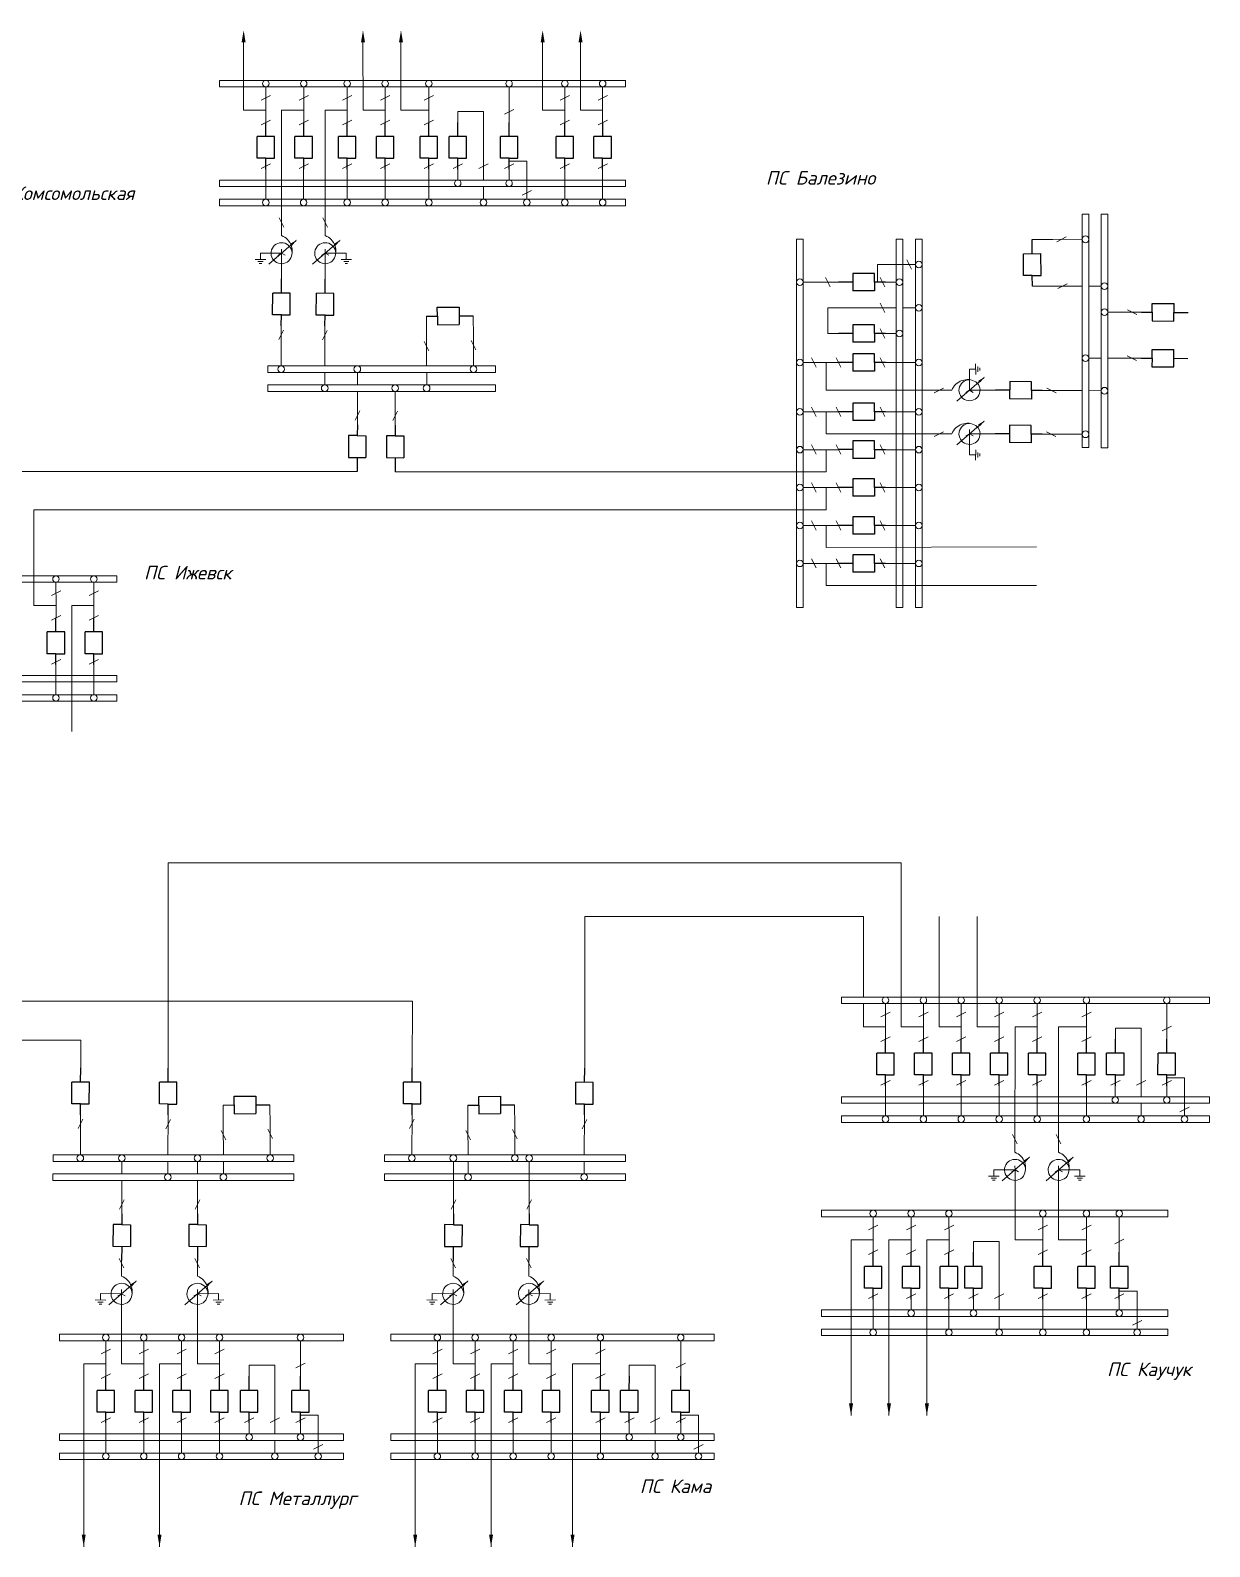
# Model space of a CAD drawing. Header units: millimetres. Extents: x 50 to 7736, y -4274 to -131.
# Drawn here: x 1473 to 1906, y -2251 to -1694 of the extents above; entities that cross this region are included whole.
import ezdxf

# ---------------------------------------------------------------- set-up
doc = ezdxf.new("R2010")
doc.units = ezdxf.units.MM
doc.layers.add('СХЕМА1', color=7, linetype='Continuous')
for name, color, linetype, lineweight in [('текст', 6, 'Continuous', 30), ('тонкая', 7, 'Continuous', 20), ('штриховка', 2, 'Continuous', 20)]:
    doc.layers.add(name, color=color, linetype=linetype, lineweight=lineweight)
doc.styles.add('ГОСТ', font='isocpeui.ttf')

# ---------------------------------------------------------------- blocks, each defined once
blk = doc.blocks.new('Выключатель')
for p, q in [((0, 10), (0, 16.5)), ((-4, 0), (-4, 10)), ((-4, 10), (4, 10)), ((4, 0), (4, 10)), ((0, 0), (-4, 0)), ((0, 0), (4, 0)), ((0, -5), (0, 0))]:
    blk.add_line(p, q)

msp = doc.modelspace()

# ---------------------------------------------------------------- linework, layer by layer
at = {"lineweight": 15}
for p, q in [((1551.34, -1698.05), (1551.34, -1722.92)), ((1595.24, -1722.92), (1595.21, -1698.05)), ((1609.18, -1722.92), (1609.18, -1698.05)), ((1661.26, -1698.05), (1661.26, -1722.92)), ((1675.2, -1722.92), (1675.2, -1698.05)), ((1691.72, -1714.39), (1691.72, -1711.99)), ((1565.28, -1722.92), (1565.25, -1769.08)), ((1581.3, -1722.92), (1581.3, -1769.08)), ((1691.72, -1751.05), (1691.72, -1748.65)), ((1691.72, -1758.12), (1691.72, -1755.72)), ((1859.63, -1847.06), (1859.63, -1761.17)), ((1862.08, -1761.17), (1859.63, -1761.17)), ((1862.08, -1847.06), (1862.08, -1761.17)), ((1866.62, -1847.1), (1866.62, -1761.17)), ((1869.07, -1761.17), (1866.62, -1761.17)), ((1869.07, -1847.1), (1869.07, -1761.17)), ((1754.62, -1770.45), (1757.02, -1770.45)), ((1791.28, -1770.45), (1793.68, -1770.45)), ((1798.35, -1770.45), (1800.75, -1770.45)), ((1559.46, -1777.84), (1555.59, -1777.82)), ((1558.49, -1778.61), (1556.55, -1778.6)), ((1557.53, -1775.5), (1557.52, -1777.83)), ((1565.28, -1775.54), (1557.53, -1775.5)), ((1563.94, -1776.35), (1565.28, -1775.54)), ((1565.28, -1775.54), (1565.27, -1774.02)), ((1565.28, -1775.54), (1566.62, -1776.33)), ((1565.28, -1785.12), (1565.28, -1775.57)), ((1580, -1776.35), (1581.33, -1775.54)), ((1581.33, -1775.54), (1581.33, -1774.02)), ((1581.33, -1775.54), (1589.08, -1775.5)), ((1581.33, -1775.54), (1581.33, -1785.12)), ((1581.33, -1775.54), (1582.68, -1776.33)), ((1587.15, -1777.84), (1591.03, -1777.82)), ((1588.13, -1778.61), (1590.06, -1778.6)), ((1589.08, -1775.5), (1589.09, -1777.83)), ((1558, -1779.38), (1557.03, -1779.37)), ((1588.61, -1779.38), (1589.58, -1779.37)), ((1881.38, -1797.25), (1869.07, -1797.25)), ((1560.24, -1817), (1560.23, -1817)), ((1560.23, -1819.45), (1560.23, -1817)), ((1560.23, -1817), (1643.92, -1817)), ((1643.92, -1819.45), (1643.92, -1817)), ((1820.47, -1820.13), (1820.45, -1816.26)), ((1821.24, -1819.16), (1821.23, -1817.23)), ((1822.01, -1818.67), (1822, -1817.71)), ((1866.62, -1814.15), (1862.08, -1814.15)), ((1881.29, -1814.15), (1869.07, -1814.15)), ((1560.23, -1819.45), (1643.92, -1819.45)), ((1593.14, -1823.99), (1593.14, -1819.45)), ((1818.13, -1818.21), (1820.46, -1818.2)), ((1818.17, -1825.96), (1818.13, -1818.21)), ((1560.2, -1823.99), (1560.19, -1823.99)), ((1560.19, -1826.44), (1560.19, -1823.99)), ((1560.19, -1823.99), (1643.92, -1823.99)), ((1560.19, -1826.44), (1643.92, -1826.44)), ((1593.14, -1838.66), (1593.14, -1826.44)), ((1607.08, -1838.75), (1607.08, -1826.44)), ((1643.92, -1826.44), (1643.92, -1823.99)), ((1765.55, -1825.99), (1811.71, -1825.99)), ((1816.84, -1826.76), (1818.17, -1825.96)), ((1818.17, -1825.96), (1818.17, -1824.43)), ((1818.17, -1825.96), (1819.52, -1826.75)), ((1818.17, -1825.96), (1827.75, -1825.96)), ((1765.55, -1842.01), (1811.71, -1842.04)), ((1816.87, -1842.78), (1818.21, -1841.98)), ((1818.17, -1842.01), (1818.13, -1849.75)), ((1818.21, -1841.98), (1818.2, -1840.45)), ((1827.75, -1842.01), (1818.2, -1842.01)), ((1818.21, -1841.98), (1819.55, -1842.77)), ((1818.13, -1849.75), (1820.46, -1849.77)), ((1820.47, -1847.83), (1820.45, -1851.7)), ((1821.24, -1848.8), (1821.23, -1850.74)), ((1822.01, -1849.29), (1822, -1850.26)), ((1859.63, -1847.05), (1859.63, -1847.06)), ((1862.08, -1847.06), (1859.63, -1847.06)), ((1866.62, -1847.09), (1866.62, -1847.1)), ((1869.07, -1847.1), (1866.62, -1847.1)), ((1593.05, -1855.86), (1249.29, -1855.86)), ((1606.99, -1855.95), (1765.55, -1855.95)), ((1474.23, -1905.13), (1474.23, -1869.89)), ((1765.55, -1869.89), (1474.23, -1869.89)), ((1765.55, -1883.83), (1842.86, -1883.5)), ((1504.66, -1894.2), (1504.66, -1896.6)), ((1842.86, -1897.75), (1765.55, -1897.75)), ((1488.17, -1905.13), (1488.17, -1951.52)), ((1504.66, -1930.86), (1504.66, -1933.26)), ((1504.66, -1937.93), (1504.66, -1940.33)), ((1793.1, -1999.78), (1523.64, -1999.78)), ((1523.64, -2075.3), (1523.64, -1999.78)), ((1793.1, -2060.07), (1793.1, -1999.78)), ((1779.18, -2019.52), (1676.72, -2019.52)), ((1676.72, -2075.31), (1676.72, -2019.52)), ((1779.18, -2019.52), (1779.18, -2049.13)), ((1807.04, -2060.07), (1807.04, -2019.52)), ((1820.98, -2060.07), (1820.98, -2019.52)), ((1346.41, -2050.62), (1613.45, -2050.62)), ((1613.45, -2050.62), (1613.33, -2075.22)), ((1779.18, -2051.53), (1779.18, -2060.07)), ((1906.48, -2049.13), (1906.48, -2051.53)), ((1834.92, -2060.07), (1834.89, -2106.23)), ((1850.94, -2060.07), (1850.94, -2106.23)), ((1491.44, -2065.04), (1360.35, -2065.04)), ((1491.44, -2075.21), (1491.44, -2065.04)), ((1906.48, -2085.8), (1906.48, -2088.2)), ((1906.48, -2092.87), (1906.48, -2095.27)), ((1481.28, -2109.63), (1481.28, -2107.18)), ((1481.28, -2107.18), (1569.79, -2107.18)), ((1569.79, -2109.63), (1569.79, -2107.18)), ((1603.16, -2109.64), (1603.16, -2107.19)), ((1603.16, -2107.19), (1691.67, -2107.19)), ((1691.67, -2109.64), (1691.67, -2107.19)), ((1481.28, -2109.63), (1569.79, -2109.63)), ((1506.57, -2114.17), (1506.57, -2109.63)), ((1534.42, -2114.17), (1534.42, -2109.63)), ((1603.16, -2109.64), (1691.67, -2109.64)), ((1628.45, -2128.86), (1628.45, -2109.64)), ((1656.3, -2128.86), (1656.3, -2109.64)), ((1827.17, -2112.65), (1827.16, -2114.97)), ((1834.92, -2112.69), (1827.17, -2112.65)), ((1833.58, -2113.49), (1834.92, -2112.69)), ((1834.92, -2112.69), (1834.91, -2111.16)), ((1834.92, -2112.69), (1836.26, -2113.48)), ((1849.64, -2113.49), (1850.97, -2112.69)), ((1850.97, -2112.69), (1850.97, -2111.16)), ((1850.97, -2112.69), (1858.72, -2112.65)), ((1850.97, -2112.69), (1852.32, -2113.48)), ((1858.72, -2112.65), (1858.73, -2114.97)), ((1481.24, -2116.62), (1481.24, -2114.17)), ((1481.24, -2114.17), (1569.79, -2114.17)), ((1481.24, -2116.62), (1569.79, -2116.62)), ((1506.57, -2128.84), (1506.57, -2116.62)), ((1534.42, -2128.84), (1534.42, -2116.62)), ((1569.79, -2116.62), (1569.79, -2114.17)), ((1603.12, -2116.63), (1603.12, -2114.18)), ((1603.12, -2114.18), (1691.67, -2114.18)), ((1603.12, -2116.63), (1691.67, -2116.63)), ((1691.67, -2116.63), (1691.67, -2114.18)), ((1829.1, -2114.98), (1825.23, -2114.96)), ((1828.13, -2115.75), (1826.19, -2115.74)), ((1827.64, -2116.52), (1826.67, -2116.52)), ((1856.79, -2114.98), (1860.67, -2114.96)), ((1857.77, -2115.75), (1859.7, -2115.74)), ((1858.25, -2116.52), (1859.22, -2116.52)), ((1891.14, -2127.54), (1891.14, -2129.94)), ((1774.64, -2138.47), (1774.64, -2203.05)), ((1788.58, -2138.47), (1788.58, -2203.05)), ((1802.52, -2138.47), (1802.52, -2203.05)), ((1506.48, -2146.04), (1506.45, -2151.81)), ((1534.33, -2146.04), (1534.35, -2151.82)), ((1628.33, -2151.81), (1628.36, -2146.05)), ((1656.21, -2151.81), (1656.21, -2146.05)), ((1498.73, -2158.23), (1498.72, -2160.56)), ((1506.48, -2158.27), (1498.73, -2158.23)), ((1505.14, -2159.08), (1506.48, -2158.27)), ((1506.48, -2158.27), (1506.47, -2156.75)), ((1506.48, -2184.06), (1506.48, -2158.27)), ((1506.48, -2158.27), (1507.82, -2159.07)), ((1533.02, -2159.08), (1534.36, -2158.27)), ((1534.36, -2158.27), (1534.35, -2156.75)), ((1534.36, -2158.27), (1542.1, -2158.23)), ((1534.36, -2184.06), (1534.36, -2158.27)), ((1534.36, -2158.27), (1535.7, -2159.07)), ((1542.1, -2158.23), (1542.11, -2160.56)), ((1620.62, -2158.23), (1620.6, -2160.56)), ((1628.36, -2158.27), (1620.62, -2158.23)), ((1627.02, -2159.08), (1628.36, -2158.27)), ((1628.36, -2158.27), (1628.35, -2156.75)), ((1628.36, -2184.06), (1628.36, -2158.27)), ((1628.36, -2158.27), (1629.71, -2159.07)), ((1654.9, -2159.08), (1656.24, -2158.27)), ((1656.24, -2158.27), (1656.23, -2156.75)), ((1656.24, -2158.27), (1663.98, -2158.23)), ((1656.24, -2184.06), (1656.24, -2158.27)), ((1656.24, -2158.27), (1657.58, -2159.07)), ((1663.98, -2158.23), (1663.99, -2160.56)), ((1500.66, -2160.57), (1496.79, -2160.55)), ((1499.69, -2161.34), (1497.75, -2161.33)), ((1499.2, -2162.11), (1498.23, -2162.1)), ((1540.18, -2160.57), (1544.05, -2160.55)), ((1541.15, -2161.34), (1543.09, -2161.33)), ((1541.64, -2162.11), (1542.61, -2162.1)), ((1622.54, -2160.57), (1618.67, -2160.55)), ((1621.57, -2161.34), (1619.63, -2161.33)), ((1621.08, -2162.11), (1620.11, -2162.1)), ((1662.06, -2160.57), (1665.93, -2160.55)), ((1663.03, -2161.34), (1664.97, -2161.33)), ((1663.52, -2162.11), (1664.49, -2162.1)), ((1891.14, -2164.2), (1891.14, -2166.6)), ((1588.02, -2173.13), (1588.02, -2175.53)), ((1724.34, -2175.53), (1724.34, -2173.13)), ((1891.14, -2171.28), (1891.14, -2173.68)), ((1492.54, -2251.29), (1492.54, -2184.06)), ((1520.42, -2184.06), (1520.42, -2251.29)), ((1614.42, -2251.29), (1614.42, -2184.06)), ((1642.3, -2184.06), (1642.3, -2251.29)), ((1672.26, -2184.06), (1672.26, -2251.29)), ((1588.02, -2209.79), (1588.02, -2212.19)), ((1724.34, -2212.19), (1724.34, -2209.79)), ((1588.02, -2216.86), (1588.02, -2219.26)), ((1724.34, -2219.26), (1724.34, -2216.86))]:
    msp.add_line(p, q, dxfattribs=at)
at = {"color": 18, "lineweight": 15, "true_color": 0x000000}
for p, q in [((1848.87, -1770.48), (1841.23, -1770.52)), ((1848.87, -1770.48), (1859.63, -1770.46)), ((1848.96, -1787.68), (1841.32, -1787.72)), ((1848.96, -1787.68), (1859.63, -1787.66)), ((1862.08, -1787.65), (1866.62, -1787.64)), ((1618.6, -1806.33), (1618.56, -1798.69)), ((1635.8, -1806.24), (1635.76, -1798.6)), ((1565.19, -1802.23), (1565.14, -1817)), ((1581.24, -1802.32), (1581.19, -1817)), ((1618.6, -1806.33), (1618.62, -1817)), ((1635.8, -1806.24), (1635.82, -1817)), ((1564.15, -1817.05), (1564.15, -1817.02)), ((1564.15, -1817.05), (1564.15, -1817.02)), ((1591.6, -1817), (1591.6, -1817)), ((1859.63, -1815.69), (1859.63, -1815.69)), ((1569.1, -1819.45), (1569.1, -1819.5)), ((1581.18, -1819.45), (1581.17, -1823.99)), ((1618.63, -1819.45), (1618.64, -1823.99)), ((1564.12, -1824.04), (1564.12, -1824.01)), ((1844.95, -1826.05), (1859.63, -1826.1)), ((1862.08, -1826.1), (1866.62, -1826.12)), ((1862.08, -1838.18), (1862.13, -1838.19)), ((1844.86, -1842.1), (1859.63, -1842.15)), ((1859.68, -1843.14), (1859.65, -1843.14)), ((1859.68, -1843.14), (1859.65, -1843.14)), ((1866.67, -1843.17), (1866.64, -1843.17)), ((1543.87, -2096.51), (1543.83, -2088.86)), ((1561.07, -2096.42), (1561.03, -2088.77)), ((1633.81, -2096.52), (1633.77, -2088.88)), ((1651.01, -2096.43), (1650.97, -2088.79)), ((1491.35, -2092.41), (1491.31, -2107.18)), ((1523.55, -2092.49), (1523.5, -2107.18)), ((1543.87, -2096.51), (1543.89, -2107.18)), ((1561.07, -2096.42), (1561.09, -2107.18)), ((1613.24, -2092.42), (1613.19, -2107.19)), ((1633.81, -2096.52), (1633.83, -2107.19)), ((1651.01, -2096.43), (1651.03, -2107.19)), ((1676.63, -2092.51), (1676.58, -2107.19)), ((1505.02, -2107.18), (1505.02, -2107.18)), ((1626.9, -2107.19), (1626.9, -2107.19)), ((1523.49, -2109.63), (1523.48, -2114.17)), ((1543.9, -2109.63), (1543.91, -2114.17)), ((1633.84, -2109.64), (1633.85, -2114.18)), ((1676.57, -2109.64), (1676.55, -2114.18))]:
    msp.add_line(p, q, dxfattribs=at)
at = {"lineweight": 15}
for centre, radius in [((1559.47, -1713.19), 1.2), ((1573.41, -1713.19), 1.2), ((1589.43, -1713.19), 1.2), ((1603.37, -1713.19), 1.2), ((1619.4, -1713.19), 1.2), ((1648.92, -1713.19), 1.2), ((1669.39, -1713.19), 1.2), ((1683.33, -1713.19), 1.2), ((1630.04, -1749.85), 1.2), ((1648.92, -1749.85), 1.2), ((1559.47, -1756.92), 1.2), ((1573.4, -1756.92), 1.2), ((1589.43, -1756.92), 1.2), ((1603.37, -1756.92), 1.2), ((1619.39, -1756.92), 1.2), ((1639.49, -1756.92), 1.2), ((1655.45, -1756.92), 1.2), ((1669.39, -1756.92), 1.2), ((1683.33, -1756.92), 1.2), ((1860.86, -1770.46), 1.23), ((1799.55, -1779.71), 1.2), ((1755.82, -1786.24), 1.2), ((1792.48, -1786.24), 1.2), ((1867.85, -1787.66), 1.23), ((1799.55, -1795.67), 1.2), ((1867.85, -1797.26), 1.23), ((1792.48, -1805.12), 1.2), ((1565.12, -1818.23), 1.23), ((1593.13, -1818.23), 1.23), ((1635.82, -1818.23), 1.23), ((1755.82, -1815.77), 1.2), ((1799.55, -1815.77), 1.2), ((1860.86, -1814.16), 1.23), ((1581.14, -1825.22), 1.23), ((1607.07, -1825.22), 1.23), ((1618.62, -1825.22), 1.23), ((1867.85, -1826.14), 1.23), ((1755.82, -1833.88), 1.2), ((1799.55, -1833.88), 1.2), ((1860.86, -1842.17), 1.23), ((1755.82, -1847.82), 1.2), ((1799.55, -1847.82), 1.2), ((1755.82, -1861.76), 1.2), ((1799.55, -1861.76), 1.2), ((1755.82, -1875.7), 1.2), ((1799.55, -1875.7), 1.2), ((1755.82, -1889.64), 1.2), ((1799.55, -1889.64), 1.2), ((1482.35, -1895.4), 1.2), ((1496.29, -1895.4), 1.2), ((1482.35, -1939.13), 1.2), ((1496.29, -1939.13), 1.2), ((1787.29, -2050.33), 1.2), ((1801.23, -2050.33), 1.2), ((1815.17, -2050.33), 1.2), ((1829.11, -2050.33), 1.2), ((1843.05, -2050.33), 1.2), ((1861.16, -2050.33), 1.2), ((1890.69, -2050.33), 1.2), ((1871.8, -2087), 1.2), ((1890.69, -2087), 1.2), ((1787.29, -2094.07), 1.2), ((1801.23, -2094.07), 1.2), ((1815.17, -2094.07), 1.2), ((1829.11, -2094.07), 1.2), ((1843.04, -2094.07), 1.2), ((1861.15, -2094.07), 1.2), ((1881.25, -2094.07), 1.2), ((1897.21, -2094.07), 1.2), ((1491.28, -2108.4), 1.23), ((1506.55, -2108.4), 1.23), ((1534.4, -2108.4), 1.23), ((1561.09, -2108.4), 1.23), ((1613.16, -2108.42), 1.23), ((1628.43, -2108.42), 1.23), ((1651.03, -2108.42), 1.23), ((1656.28, -2108.42), 1.23), ((1523.45, -2115.39), 1.23), ((1543.89, -2115.39), 1.23), ((1633.83, -2115.41), 1.23), ((1676.53, -2115.41), 1.23), ((1782.77, -2128.74), 1.2), ((1796.71, -2128.74), 1.2), ((1810.65, -2128.74), 1.2), ((1845.13, -2128.74), 1.2), ((1861.16, -2128.74), 1.2), ((1873.27, -2128.74), 1.2), ((1796.71, -2165.4), 1.2), ((1819.66, -2165.4), 1.2), ((1873.27, -2165.4), 1.2), ((1500.67, -2174.33), 1.2), ((1514.61, -2174.33), 1.2), ((1528.55, -2174.33), 1.2), ((1542.49, -2174.33), 1.2), ((1572.23, -2174.33), 1.2), ((1622.55, -2174.33), 1.2), ((1636.49, -2174.33), 1.2), ((1650.43, -2174.33), 1.2), ((1664.37, -2174.33), 1.2), ((1682.48, -2174.33), 1.2), ((1712.01, -2174.33), 1.2), ((1782.77, -2172.48), 1.2), ((1810.65, -2172.48), 1.2), ((1829.11, -2172.48), 1.2), ((1845.13, -2172.48), 1.2), ((1861.15, -2172.48), 1.2), ((1879.8, -2172.48), 1.2), ((1553.35, -2210.99), 1.2), ((1572.23, -2210.99), 1.2), ((1693.12, -2210.99), 1.2), ((1712.01, -2210.99), 1.2), ((1500.67, -2218.06), 1.2), ((1514.61, -2218.06), 1.2), ((1528.54, -2218.06), 1.2), ((1542.48, -2218.06), 1.2), ((1562.8, -2218.06), 1.2), ((1578.76, -2218.06), 1.2), ((1622.55, -2218.06), 1.2), ((1636.49, -2218.06), 1.2), ((1650.43, -2218.06), 1.2), ((1664.37, -2218.06), 1.2), ((1682.48, -2218.06), 1.2), ((1702.58, -2218.06), 1.2), ((1718.54, -2218.06), 1.2)]:
    msp.add_circle(centre, radius, dxfattribs=at)
for centre, radius, start, end in [((1565.28, -1775.57), 3.87, 0.3004, 322.576), ((1563.05, -1774.82), 6.14, 329.6801, 69.0453), ((1581.33, -1775.57), 3.87, 0.3004, 322.576), ((1579.11, -1774.82), 6.14, 329.6801, 69.0453), ((1817.45, -1828.18), 6.14, 59.6801, 159.0453), ((1818.2, -1825.95), 3.87, 90.3004, 52.576), ((1817.45, -1844.24), 6.14, 59.6801, 159.0453), ((1818.2, -1842.01), 3.87, 90.3004, 52.576), ((1832.69, -2111.96), 6.14, 329.6801, 69.0453), ((1848.75, -2111.96), 6.14, 329.6801, 69.0453), ((1834.92, -2112.71), 3.87, 0.3004, 322.576), ((1850.97, -2112.71), 3.87, 0.3004, 322.576), ((1504.25, -2157.55), 6.14, 329.6801, 69.0453), ((1532.13, -2157.55), 6.14, 329.6801, 69.0453), ((1626.13, -2157.55), 6.14, 329.6801, 69.0453), ((1654.01, -2157.55), 6.14, 329.6801, 69.0453), ((1506.48, -2158.3), 3.87, 0.3004, 322.576), ((1534.36, -2158.3), 3.87, 0.3004, 322.576), ((1628.36, -2158.3), 3.87, 0.3004, 322.576), ((1656.24, -2158.3), 3.87, 0.3004, 322.576)]:
    msp.add_arc(centre, radius, start, end, dxfattribs=at)
at = {"layer": 'СХЕМА1', "lineweight": 15}
for p, q in [((1561.19, -1717.53), (1557.76, -1719.24)), ((1575.13, -1717.53), (1571.7, -1719.24)), ((1591.16, -1717.53), (1587.73, -1719.24)), ((1605.09, -1717.53), (1601.67, -1719.24)), ((1621.12, -1717.53), (1617.69, -1719.24)), ((1671.12, -1717.53), (1667.69, -1719.24)), ((1685.05, -1717.53), (1681.63, -1719.24)), ((1650.65, -1722.66), (1647.22, -1724.37)), ((1561.19, -1726.59), (1557.76, -1728.3)), ((1575.13, -1726.59), (1571.7, -1728.3)), ((1591.15, -1726.59), (1587.73, -1728.3)), ((1605.09, -1726.59), (1601.67, -1728.3)), ((1621.12, -1726.59), (1617.69, -1728.3)), ((1671.11, -1726.59), (1667.69, -1728.3)), ((1685.05, -1726.59), (1681.63, -1728.3)), ((1561.19, -1742.73), (1557.76, -1744.44)), ((1575.13, -1742.73), (1571.7, -1744.44)), ((1591.15, -1742.73), (1587.73, -1744.44)), ((1605.09, -1742.73), (1601.67, -1744.44)), ((1621.12, -1742.73), (1617.69, -1744.44)), ((1631.77, -1742.73), (1628.34, -1744.44)), ((1641.21, -1742.73), (1637.79, -1744.44)), ((1650.65, -1742.73), (1647.22, -1744.44)), ((1671.11, -1742.73), (1667.69, -1744.44)), ((1685.05, -1742.73), (1681.63, -1744.44)), ((1657.18, -1752.52), (1653.75, -1754.24)), ((1795.15, -1777.99), (1796.87, -1781.42)), ((1765.29, -1784.52), (1767, -1787.95)), ((1785.36, -1784.52), (1787.07, -1787.95)), ((1785.36, -1793.95), (1787.07, -1797.38)), ((1785.36, -1803.4), (1787.07, -1806.83)), ((1760.16, -1814.05), (1761.87, -1817.48)), ((1769.22, -1814.05), (1770.93, -1817.48)), ((1785.36, -1814.05), (1787.07, -1817.48)), ((1760.16, -1832.16), (1761.87, -1835.59)), ((1769.22, -1832.16), (1770.93, -1835.59)), ((1785.36, -1832.16), (1787.07, -1835.59)), ((1760.16, -1846.1), (1761.87, -1849.53)), ((1769.22, -1846.1), (1770.93, -1849.53)), ((1785.36, -1846.1), (1787.07, -1849.53)), ((1760.16, -1860.04), (1761.87, -1863.47)), ((1769.22, -1860.04), (1770.93, -1863.47)), ((1785.36, -1860.04), (1787.07, -1863.47)), ((1760.16, -1873.98), (1761.87, -1877.4)), ((1769.22, -1873.98), (1770.93, -1877.41)), ((1785.36, -1873.98), (1787.07, -1877.41)), ((1760.16, -1887.92), (1761.87, -1891.34)), ((1769.22, -1887.92), (1770.93, -1891.34)), ((1785.36, -1887.92), (1787.07, -1891.34)), ((1484.08, -1899.74), (1480.65, -1901.45)), ((1498.02, -1899.74), (1494.59, -1901.45)), ((1484.08, -1908.8), (1480.65, -1910.51)), ((1498.02, -1908.8), (1494.59, -1910.51)), ((1484.08, -1924.94), (1480.65, -1926.65)), ((1498.02, -1924.94), (1494.59, -1926.65)), ((1789.01, -2054.67), (1785.58, -2056.39)), ((1802.95, -2054.67), (1799.52, -2056.39)), ((1816.89, -2054.67), (1813.46, -2056.39)), ((1830.83, -2054.67), (1827.4, -2056.39)), ((1844.77, -2054.67), (1841.34, -2056.39)), ((1862.88, -2054.67), (1859.45, -2056.39)), ((1892.41, -2059.8), (1888.98, -2061.52)), ((1789.01, -2063.73), (1785.58, -2065.45)), ((1802.95, -2063.73), (1799.52, -2065.45)), ((1816.89, -2063.73), (1813.46, -2065.45)), ((1830.83, -2063.73), (1827.4, -2065.45)), ((1844.77, -2063.73), (1841.34, -2065.45)), ((1862.88, -2063.73), (1859.45, -2065.45)), ((1789.01, -2079.88), (1785.58, -2081.59)), ((1802.95, -2079.88), (1799.52, -2081.59)), ((1816.89, -2079.88), (1813.46, -2081.59)), ((1830.83, -2079.88), (1827.4, -2081.59)), ((1844.77, -2079.88), (1841.34, -2081.59)), ((1862.88, -2079.88), (1859.45, -2081.59)), ((1873.53, -2079.88), (1870.1, -2081.59)), ((1882.97, -2079.88), (1879.55, -2081.59)), ((1892.41, -2079.88), (1888.98, -2081.59)), ((1898.94, -2089.67), (1895.51, -2091.38)), ((1784.5, -2133.08), (1781.07, -2134.8)), ((1798.44, -2133.08), (1795.01, -2134.8)), ((1812.38, -2133.08), (1808.95, -2134.8)), ((1846.86, -2133.08), (1843.43, -2134.8)), ((1862.88, -2133.08), (1859.45, -2134.8)), ((1874.99, -2138.21), (1871.56, -2139.93)), ((1784.5, -2142.14), (1781.07, -2143.86)), ((1798.44, -2142.14), (1795.01, -2143.86)), ((1812.38, -2142.14), (1808.95, -2143.86)), ((1846.85, -2142.14), (1843.43, -2143.86)), ((1862.88, -2142.14), (1859.45, -2143.86)), ((1784.5, -2158.28), (1781.07, -2160)), ((1798.44, -2158.28), (1795.01, -2160)), ((1812.37, -2158.28), (1808.95, -2160)), ((1821.38, -2158.28), (1817.96, -2160)), ((1830.83, -2158.28), (1827.4, -2160)), ((1846.85, -2158.28), (1843.43, -2160)), ((1862.88, -2158.28), (1859.45, -2160)), ((1874.99, -2158.28), (1871.56, -2160)), ((1881.52, -2168.08), (1878.09, -2169.79)), ((1502.39, -2178.67), (1498.96, -2180.38)), ((1516.33, -2178.67), (1512.9, -2180.38)), ((1530.27, -2178.67), (1526.84, -2180.38)), ((1544.21, -2178.67), (1540.78, -2180.38)), ((1624.27, -2178.67), (1620.84, -2180.38)), ((1638.21, -2178.67), (1634.78, -2180.38)), ((1652.15, -2178.67), (1648.72, -2180.38)), ((1666.09, -2178.67), (1662.66, -2180.38)), ((1684.2, -2178.67), (1680.77, -2180.38)), ((1573.95, -2183.8), (1570.52, -2185.51)), ((1713.73, -2183.8), (1710.3, -2185.51)), ((1502.39, -2187.73), (1498.96, -2189.44)), ((1516.33, -2187.73), (1512.9, -2189.44)), ((1530.27, -2187.73), (1526.84, -2189.44)), ((1544.21, -2187.73), (1540.78, -2189.44)), ((1624.27, -2187.73), (1620.84, -2189.44)), ((1638.21, -2187.73), (1634.78, -2189.44)), ((1652.15, -2187.73), (1648.72, -2189.44)), ((1666.09, -2187.73), (1662.66, -2189.44)), ((1684.2, -2187.73), (1680.77, -2189.44)), ((1502.39, -2203.87), (1498.96, -2205.58)), ((1516.33, -2203.87), (1512.9, -2205.58)), ((1530.27, -2203.87), (1526.84, -2205.58)), ((1544.21, -2203.87), (1540.78, -2205.58)), ((1555.07, -2203.87), (1551.64, -2205.58)), ((1564.52, -2203.87), (1561.09, -2205.58)), ((1573.95, -2203.87), (1570.52, -2205.58)), ((1624.27, -2203.87), (1620.84, -2205.58)), ((1638.21, -2203.87), (1634.78, -2205.58)), ((1652.15, -2203.87), (1648.72, -2205.58)), ((1666.09, -2203.87), (1662.66, -2205.58)), ((1684.2, -2203.87), (1680.77, -2205.58)), ((1694.85, -2203.87), (1691.42, -2205.58)), ((1704.3, -2203.87), (1700.87, -2205.58)), ((1713.73, -2203.87), (1710.3, -2205.58)), ((1580.48, -2213.66), (1577.05, -2215.38)), ((1720.26, -2213.66), (1716.83, -2215.38))]:
    msp.add_line(p, q, dxfattribs=at)
at = {"layer": 'СХЕМА1', "color": 18, "lineweight": 15, "true_color": 0x000000}
for p, q in [((1566.08, -1766.03), (1564.37, -1762.6)), ((1582.14, -1766.03), (1580.43, -1762.6)), ((1853.67, -1769.6), (1850.24, -1771.32)), ((1854.06, -1786.8), (1850.63, -1788.52)), ((1879.73, -1798.09), (1876.3, -1796.38)), ((1566.03, -1803.88), (1564.32, -1807.31)), ((1582.09, -1803.97), (1580.37, -1807.4)), ((1619.48, -1811.43), (1617.76, -1808)), ((1636.67, -1811.04), (1634.96, -1807.62)), ((1879.64, -1814.99), (1876.21, -1813.28)), ((1808.66, -1825.15), (1805.23, -1826.86)), ((1846.6, -1825.2), (1850.03, -1826.92)), ((1592.3, -1837.01), (1594.01, -1833.58)), ((1606.24, -1837.1), (1607.95, -1833.67)), ((1808.66, -1841.2), (1805.23, -1842.92)), ((1846.51, -1841.26), (1849.94, -1842.97)), ((1492.2, -2094.06), (1490.48, -2097.49)), ((1524.4, -2094.15), (1522.68, -2097.58)), ((1614.08, -2094.08), (1612.37, -2097.51)), ((1677.47, -2094.17), (1675.76, -2097.59)), ((1544.75, -2101.61), (1543.03, -2098.18)), ((1561.94, -2101.22), (1560.23, -2097.79)), ((1634.69, -2101.63), (1632.97, -2098.2)), ((1651.89, -2101.24), (1650.17, -2097.81)), ((1835.72, -2103.18), (1834.01, -2099.75)), ((1851.78, -2103.18), (1850.07, -2099.75)), ((1505.72, -2127.18), (1507.44, -2123.76)), ((1533.57, -2127.18), (1535.29, -2123.76)), ((1627.61, -2127.2), (1629.32, -2123.77)), ((1655.45, -2127.2), (1657.17, -2123.77)), ((1507.28, -2148.76), (1505.57, -2145.34)), ((1535.16, -2148.76), (1533.45, -2145.34)), ((1629.17, -2148.76), (1627.45, -2145.34)), ((1657.04, -2148.76), (1655.33, -2145.34))]:
    msp.add_line(p, q, dxfattribs=at)
at = {"layer": 'СХЕМА1', "lineweight": 15}
for points in [[(1552.08, -1698.05), (1550.59, -1698.05), (1551.34, -1693.59)], [(1595.96, -1698.05), (1594.47, -1698.05), (1595.21, -1693.59)], [(1609.93, -1698.05), (1608.44, -1698.05), (1609.18, -1693.59)], [(1662.01, -1698.05), (1660.52, -1698.05), (1661.26, -1693.59)], [(1675.95, -1698.05), (1674.46, -1698.05), (1675.2, -1693.59)], [(1773.9, -2198.59), (1775.39, -2198.59), (1774.64, -2203.05)], [(1787.84, -2198.59), (1789.33, -2198.59), (1788.58, -2203.05)], [(1801.78, -2198.59), (1803.27, -2198.59), (1802.52, -2203.05)], [(1491.8, -2246.82), (1493.28, -2246.82), (1492.54, -2251.29)], [(1519.67, -2246.82), (1521.16, -2246.82), (1520.42, -2251.29)], [(1613.68, -2246.82), (1615.16, -2246.82), (1614.42, -2251.29)], [(1641.56, -2246.82), (1643.04, -2246.82), (1642.3, -2251.29)], [(1671.52, -2246.82), (1673.01, -2246.82), (1672.26, -2251.29)]]:
    msp.add_solid(points, dxfattribs=at)
at = {"layer": 'тонкая', "color": 18, "lineweight": 15, "true_color": 0x000000}
for p, q in [((1560.62, -1779.6), (1570.64, -1770.87)), ((1576.68, -1779.6), (1586.7, -1770.87)), ((1813.52, -1830.01), (1823.54, -1821.28)), ((1813.55, -1846.04), (1823.57, -1837.3)), ((1830.26, -2116.75), (1840.28, -2108.01)), ((1846.32, -2116.75), (1856.34, -2108.01)), ((1501.82, -2162.33), (1511.84, -2153.6)), ((1529.7, -2162.33), (1539.72, -2153.6)), ((1623.7, -2162.33), (1633.72, -2153.6)), ((1651.58, -2162.33), (1661.6, -2153.6))]:
    msp.add_line(p, q, dxfattribs=at)
for points in [[(1568.49, -1772.11), (1569.11, -1772.83), (1570.95, -1770.6)], [(1584.54, -1772.11), (1585.17, -1772.83), (1587.01, -1770.6)], [(1821.38, -1822.53), (1822.01, -1823.24), (1823.85, -1821.01)], [(1821.38, -1838.58), (1822.01, -1839.3), (1823.85, -1837.06)], [(1838.13, -2109.26), (1838.75, -2109.98), (1840.59, -2107.74)], [(1854.18, -2109.26), (1854.81, -2109.98), (1856.65, -2107.74)], [(1509.69, -2154.85), (1510.31, -2155.56), (1512.15, -2153.33)], [(1537.57, -2154.85), (1538.19, -2155.56), (1540.03, -2153.33)], [(1631.57, -2154.85), (1632.19, -2155.56), (1634.04, -2153.33)], [(1659.45, -2154.85), (1660.07, -2155.56), (1661.91, -2153.33)]]:
    msp.add_solid(points, dxfattribs=at)
at = {"layer": 'штриховка', "color": 0, "lineweight": 15}
for p, q in [((1542.42, -1711.99), (1542.42, -1714.39)), ((1691.72, -1711.99), (1542.42, -1711.99)), ((1691.72, -1714.39), (1542.42, -1714.39)), ((1559.47, -1723.45), (1559.47, -1714.39)), ((1573.41, -1723.45), (1573.41, -1714.39)), ((1589.44, -1723.45), (1589.43, -1714.39)), ((1603.37, -1723.45), (1603.37, -1714.39)), ((1619.4, -1723.45), (1619.4, -1714.39)), ((1648.93, -1723.45), (1648.92, -1714.39)), ((1669.4, -1723.45), (1669.39, -1714.39)), ((1683.33, -1723.45), (1683.33, -1714.39)), ((1559.47, -1722.92), (1551.34, -1722.92)), ((1573.41, -1722.92), (1565.28, -1722.92)), ((1589.44, -1722.92), (1581.3, -1722.92)), ((1603.37, -1722.92), (1595.24, -1722.92)), ((1619.4, -1722.92), (1609.18, -1722.92)), ((1669.4, -1722.92), (1661.26, -1722.92)), ((1683.33, -1722.92), (1675.2, -1722.92)), ((1559.47, -1727.45), (1559.47, -1723.45)), ((1573.41, -1727.45), (1573.41, -1723.45)), ((1589.44, -1727.45), (1589.44, -1723.45)), ((1603.37, -1727.45), (1603.37, -1723.45)), ((1619.4, -1727.45), (1619.4, -1723.45)), ((1630.05, -1727.45), (1630.05, -1723.45)), ((1639.49, -1723.45), (1630.05, -1723.45)), ((1639.49, -1748.65), (1639.49, -1723.45)), ((1648.93, -1727.45), (1648.93, -1723.45)), ((1669.4, -1727.45), (1669.4, -1723.45)), ((1683.33, -1727.45), (1683.33, -1723.45)), ((1559.47, -1748.65), (1559.47, -1744.65)), ((1573.4, -1748.65), (1573.4, -1744.65)), ((1589.43, -1748.65), (1589.43, -1744.65)), ((1603.37, -1748.65), (1603.37, -1744.65)), ((1619.39, -1748.65), (1619.39, -1744.65)), ((1630.04, -1748.65), (1630.04, -1744.65)), ((1655.45, -1741.76), (1648.92, -1741.76)), ((1648.92, -1748.65), (1648.92, -1744.65)), ((1655.45, -1748.65), (1655.45, -1741.76)), ((1669.39, -1748.65), (1669.39, -1744.65)), ((1683.33, -1748.65), (1683.33, -1744.65)), ((1542.42, -1748.65), (1542.42, -1751.05)), ((1691.72, -1748.65), (1542.42, -1748.65)), ((1691.72, -1751.05), (1542.42, -1751.05)), ((1559.47, -1755.72), (1559.47, -1748.65)), ((1573.4, -1755.72), (1573.4, -1748.65)), ((1589.43, -1755.72), (1589.43, -1748.65)), ((1603.37, -1755.72), (1603.37, -1748.65)), ((1619.39, -1755.72), (1619.39, -1748.65)), ((1639.49, -1755.72), (1639.49, -1751.05)), ((1655.45, -1755.72), (1655.45, -1748.65)), ((1669.39, -1755.72), (1669.39, -1748.65)), ((1683.33, -1755.72), (1683.33, -1748.65)), ((1542.42, -1755.72), (1542.42, -1758.12)), ((1691.72, -1755.72), (1542.42, -1755.72)), ((1691.72, -1758.12), (1542.42, -1758.12)), ((1754.62, -1770.45), (1754.62, -1905.84)), ((1757.02, -1770.45), (1757.02, -1905.84)), ((1791.28, -1770.45), (1791.28, -1905.84)), ((1793.68, -1770.45), (1793.68, -1905.84)), ((1798.35, -1770.45), (1798.35, -1905.84)), ((1800.75, -1770.45), (1800.75, -1905.84)), ((1791.28, -1779.71), (1784.39, -1779.71)), ((1784.39, -1779.71), (1784.39, -1786.24)), ((1798.35, -1779.71), (1791.28, -1779.71)), ((1766.08, -1786.24), (1757.02, -1786.24)), ((1770.08, -1786.24), (1766.08, -1786.24)), ((1791.28, -1786.24), (1787.28, -1786.24)), ((1791.28, -1795.67), (1766.08, -1795.67)), ((1766.08, -1795.67), (1766.08, -1805.12)), ((1798.35, -1795.67), (1793.68, -1795.67)), ((1770.08, -1805.12), (1766.08, -1805.12)), ((1791.28, -1805.12), (1787.28, -1805.12)), ((1766.08, -1815.77), (1757.02, -1815.77)), ((1765.55, -1815.77), (1765.55, -1825.99)), ((1770.08, -1815.77), (1766.08, -1815.77)), ((1791.28, -1815.77), (1787.28, -1815.77)), ((1798.35, -1815.77), (1791.28, -1815.77)), ((1766.08, -1833.88), (1757.02, -1833.88)), ((1765.55, -1833.88), (1765.55, -1842.01)), ((1770.08, -1833.88), (1766.08, -1833.88)), ((1791.28, -1833.88), (1787.28, -1833.88)), ((1798.35, -1833.88), (1791.28, -1833.88)), ((1766.08, -1847.82), (1757.02, -1847.82)), ((1765.55, -1847.82), (1765.55, -1855.95)), ((1770.08, -1847.82), (1766.08, -1847.82)), ((1791.28, -1847.82), (1787.28, -1847.82)), ((1798.35, -1847.82), (1791.28, -1847.82)), ((1766.08, -1861.76), (1757.02, -1861.76)), ((1765.55, -1861.76), (1765.55, -1869.89)), ((1770.08, -1861.76), (1766.08, -1861.76)), ((1791.28, -1861.76), (1787.28, -1861.76)), ((1798.35, -1861.76), (1791.28, -1861.76)), ((1766.08, -1875.7), (1757.02, -1875.7)), ((1765.55, -1875.7), (1765.55, -1883.83)), ((1770.08, -1875.7), (1766.08, -1875.7)), ((1791.28, -1875.7), (1787.28, -1875.7)), ((1798.35, -1875.7), (1791.28, -1875.7)), ((1766.08, -1889.64), (1757.02, -1889.64)), ((1765.55, -1889.64), (1765.55, -1897.75)), ((1770.08, -1889.64), (1766.08, -1889.64)), ((1798.35, -1889.64), (1787.28, -1889.64)), ((1504.66, -1894.2), (1369.26, -1894.2)), ((1504.66, -1896.6), (1369.26, -1896.6)), ((1482.36, -1905.66), (1482.35, -1896.6)), ((1496.3, -1905.66), (1496.29, -1896.6)), ((1482.36, -1905.13), (1474.23, -1905.13)), ((1482.36, -1909.66), (1482.36, -1905.66)), ((1496.3, -1905.13), (1488.17, -1905.13)), ((1496.3, -1909.66), (1496.3, -1905.66)), ((1754.62, -1905.84), (1757.02, -1905.84)), ((1791.28, -1905.85), (1793.68, -1905.85)), ((1798.35, -1905.85), (1800.75, -1905.85)), ((1482.35, -1930.86), (1482.35, -1926.86)), ((1496.29, -1930.86), (1496.29, -1926.86)), ((1504.66, -1930.86), (1369.26, -1930.86)), ((1504.66, -1933.26), (1369.26, -1933.26)), ((1482.35, -1937.93), (1482.35, -1930.86)), ((1496.29, -1937.93), (1496.29, -1930.86)), ((1504.66, -1937.93), (1369.26, -1937.93)), ((1504.66, -1940.33), (1369.26, -1940.33)), ((1906.48, -2049.13), (1771.08, -2049.13)), ((1771.08, -2049.13), (1771.08, -2051.53)), ((1906.48, -2051.53), (1771.08, -2051.53)), ((1787.29, -2060.59), (1787.29, -2051.53)), ((1801.23, -2060.59), (1801.23, -2051.53)), ((1815.17, -2060.59), (1815.17, -2051.53)), ((1829.11, -2060.59), (1829.11, -2051.53)), ((1843.05, -2060.59), (1843.05, -2051.53)), ((1861.16, -2060.59), (1861.16, -2051.53)), ((1890.69, -2060.59), (1890.69, -2051.53)), ((1787.29, -2060.07), (1779.18, -2060.07)), ((1787.29, -2064.6), (1787.29, -2060.59)), ((1801.23, -2060.07), (1793.1, -2060.07)), ((1801.23, -2064.6), (1801.23, -2060.59)), ((1815.17, -2060.07), (1807.04, -2060.07)), ((1815.17, -2064.6), (1815.17, -2060.59)), ((1829.11, -2060.07), (1820.98, -2060.07)), ((1829.11, -2064.6), (1829.11, -2060.59)), ((1843.05, -2060.07), (1834.92, -2060.07)), ((1843.05, -2064.6), (1843.05, -2060.59)), ((1861.16, -2060.07), (1850.94, -2060.07)), ((1861.16, -2064.6), (1861.16, -2060.59)), ((1871.81, -2064.6), (1871.81, -2060.59)), ((1881.25, -2060.59), (1871.81, -2060.59)), ((1881.25, -2085.8), (1881.25, -2060.59)), ((1890.69, -2064.6), (1890.69, -2060.59)), ((1897.22, -2078.91), (1890.69, -2078.91)), ((1897.22, -2085.8), (1897.22, -2078.91)), ((1787.29, -2092.87), (1787.29, -2081.79)), ((1801.23, -2085.8), (1801.23, -2081.79)), ((1815.17, -2085.8), (1815.17, -2081.79)), ((1829.11, -2085.8), (1829.11, -2081.79)), ((1843.04, -2085.8), (1843.04, -2081.79)), ((1861.15, -2085.8), (1861.16, -2081.79)), ((1871.8, -2085.8), (1871.8, -2081.79)), ((1890.69, -2085.8), (1890.69, -2081.79)), ((1771.08, -2085.8), (1771.08, -2088.2)), ((1906.48, -2085.8), (1771.08, -2085.8)), ((1906.48, -2088.2), (1771.08, -2088.2)), ((1801.23, -2092.87), (1801.23, -2085.8)), ((1815.17, -2092.87), (1815.17, -2085.8)), ((1829.11, -2092.87), (1829.11, -2085.8)), ((1843.04, -2092.87), (1843.04, -2085.8)), ((1861.15, -2092.87), (1861.15, -2085.8)), ((1881.25, -2092.87), (1881.25, -2088.2)), ((1897.21, -2092.87), (1897.22, -2085.8)), ((1771.08, -2092.87), (1771.08, -2095.27)), ((1906.48, -2092.87), (1771.08, -2092.87)), ((1906.48, -2095.27), (1771.08, -2095.27)), ((1834.92, -2138.47), (1834.92, -2112.69)), ((1850.96, -2138.47), (1850.97, -2112.69)), ((1891.14, -2127.54), (1763.79, -2127.54)), ((1763.79, -2127.54), (1763.79, -2129.94)), ((1891.14, -2129.94), (1763.79, -2129.94)), ((1782.78, -2139), (1782.77, -2129.94)), ((1796.72, -2139), (1796.71, -2129.94)), ((1810.66, -2139), (1810.65, -2129.94)), ((1845.14, -2139), (1845.13, -2129.94)), ((1861.16, -2139), (1861.16, -2129.94)), ((1873.27, -2139), (1873.27, -2129.94)), ((1782.78, -2138.47), (1774.64, -2138.47)), ((1782.78, -2143), (1782.78, -2139)), ((1796.72, -2138.47), (1788.58, -2138.47)), ((1796.72, -2143), (1796.72, -2139)), ((1810.66, -2138.47), (1802.52, -2138.47)), ((1810.66, -2143), (1810.66, -2139)), ((1819.66, -2143), (1819.66, -2139)), ((1829.11, -2139), (1819.66, -2139)), ((1829.11, -2164.2), (1829.11, -2139)), ((1845.13, -2138.47), (1834.92, -2138.47)), ((1845.13, -2143), (1845.14, -2139)), ((1861.16, -2138.47), (1850.94, -2138.47)), ((1861.16, -2143), (1861.16, -2139)), ((1873.27, -2143), (1873.27, -2139)), ((1879.8, -2157.31), (1873.27, -2157.31)), ((1879.8, -2164.2), (1879.8, -2157.31)), ((1782.77, -2164.2), (1782.77, -2160.2)), ((1796.71, -2164.2), (1796.71, -2160.2)), ((1810.65, -2164.2), (1810.65, -2160.2)), ((1819.66, -2164.2), (1819.66, -2160.2)), ((1845.13, -2164.2), (1845.13, -2160.2)), ((1861.15, -2164.2), (1861.15, -2160.2)), ((1873.27, -2164.2), (1873.27, -2160.2)), ((1763.79, -2164.2), (1763.79, -2166.6)), ((1891.14, -2164.2), (1763.79, -2164.2)), ((1891.14, -2166.6), (1763.79, -2166.6)), ((1782.77, -2171.28), (1782.77, -2164.2)), ((1810.65, -2171.28), (1810.65, -2164.2)), ((1829.11, -2171.28), (1829.11, -2166.6)), ((1845.13, -2171.28), (1845.13, -2164.2)), ((1861.15, -2171.28), (1861.15, -2164.2)), ((1879.8, -2171.28), (1879.8, -2164.2)), ((1588.02, -2173.13), (1483.62, -2173.13)), ((1483.62, -2173.13), (1483.62, -2175.53)), ((1724.34, -2173.13), (1605.5, -2173.13)), ((1605.5, -2173.13), (1605.5, -2175.53)), ((1763.79, -2171.28), (1763.79, -2173.68)), ((1891.14, -2171.28), (1763.79, -2171.28)), ((1891.14, -2173.68), (1763.79, -2173.68)), ((1588.02, -2175.53), (1483.62, -2175.53)), ((1500.67, -2184.59), (1500.67, -2175.53)), ((1514.61, -2184.59), (1514.61, -2175.53)), ((1528.55, -2184.59), (1528.55, -2175.53)), ((1542.49, -2184.59), (1542.49, -2175.53)), ((1572.23, -2184.59), (1572.23, -2175.53)), ((1724.34, -2175.53), (1605.5, -2175.53)), ((1622.55, -2184.59), (1622.55, -2175.53)), ((1636.49, -2184.59), (1636.49, -2175.53)), ((1650.43, -2184.59), (1650.43, -2175.53)), ((1664.37, -2184.59), (1664.37, -2175.53)), ((1682.48, -2184.59), (1682.48, -2175.53)), ((1712.01, -2184.59), (1712.01, -2175.53)), ((1500.67, -2184.06), (1492.54, -2184.06)), ((1500.67, -2188.59), (1500.67, -2184.59)), ((1514.61, -2184.06), (1506.48, -2184.06)), ((1514.61, -2188.59), (1514.61, -2184.59)), ((1528.55, -2184.06), (1520.42, -2184.06)), ((1528.55, -2188.59), (1528.55, -2184.59)), ((1542.49, -2184.06), (1534.36, -2184.06)), ((1542.49, -2188.59), (1542.49, -2184.59)), ((1553.35, -2188.59), (1553.35, -2184.59)), ((1562.8, -2184.59), (1553.35, -2184.59)), ((1562.8, -2209.79), (1562.8, -2184.59)), ((1572.23, -2188.59), (1572.23, -2184.59)), ((1622.55, -2184.06), (1614.42, -2184.06)), ((1622.55, -2188.59), (1622.55, -2184.59)), ((1636.49, -2184.06), (1628.36, -2184.06)), ((1636.49, -2188.59), (1636.49, -2184.59)), ((1650.43, -2184.06), (1642.3, -2184.06)), ((1650.43, -2188.59), (1650.43, -2184.59)), ((1664.37, -2184.06), (1656.24, -2184.06)), ((1664.37, -2188.59), (1664.37, -2184.59)), ((1682.48, -2184.06), (1672.26, -2184.06)), ((1682.48, -2188.59), (1682.48, -2184.59)), ((1693.13, -2188.59), (1693.13, -2184.59)), ((1702.58, -2184.59), (1693.13, -2184.59)), ((1702.58, -2209.79), (1702.58, -2184.59)), ((1712.01, -2188.59), (1712.01, -2184.59)), ((1578.76, -2202.9), (1572.23, -2202.9)), ((1578.76, -2209.79), (1578.76, -2202.9)), ((1718.54, -2202.9), (1712.01, -2202.9)), ((1718.54, -2209.79), (1718.54, -2202.9)), ((1500.67, -2209.79), (1500.67, -2205.79)), ((1514.61, -2209.79), (1514.61, -2205.79)), ((1528.54, -2209.79), (1528.54, -2205.79)), ((1542.48, -2209.79), (1542.48, -2205.79)), ((1553.35, -2209.79), (1553.35, -2205.79)), ((1572.23, -2209.79), (1572.23, -2205.79)), ((1622.55, -2209.79), (1622.55, -2205.79)), ((1636.49, -2209.79), (1636.49, -2205.79)), ((1650.43, -2209.79), (1650.43, -2205.79)), ((1664.37, -2209.79), (1664.37, -2205.79)), ((1682.48, -2209.79), (1682.48, -2205.79)), ((1693.12, -2209.79), (1693.12, -2205.79)), ((1712.01, -2209.79), (1712.01, -2205.79)), ((1483.62, -2209.79), (1483.62, -2212.19)), ((1588.02, -2209.79), (1483.62, -2209.79)), ((1588.02, -2212.19), (1483.62, -2212.19)), ((1500.67, -2216.86), (1500.67, -2209.79)), ((1514.61, -2216.86), (1514.61, -2209.79)), ((1528.54, -2216.86), (1528.54, -2209.79)), ((1542.48, -2216.86), (1542.48, -2209.79)), ((1562.8, -2216.86), (1562.8, -2212.19)), ((1578.76, -2216.86), (1578.76, -2209.79)), ((1605.5, -2209.79), (1605.5, -2212.19)), ((1724.34, -2209.79), (1605.5, -2209.79)), ((1724.34, -2212.19), (1605.5, -2212.19)), ((1622.55, -2216.86), (1622.55, -2209.79)), ((1636.49, -2216.86), (1636.49, -2209.79)), ((1650.43, -2216.86), (1650.43, -2209.79)), ((1664.37, -2216.86), (1664.37, -2209.79)), ((1682.48, -2216.86), (1682.48, -2209.79)), ((1702.58, -2216.86), (1702.58, -2212.19)), ((1718.54, -2216.86), (1718.54, -2209.79)), ((1483.62, -2216.86), (1483.62, -2219.26)), ((1588.02, -2216.86), (1483.62, -2216.86)), ((1588.02, -2219.26), (1483.62, -2219.26)), ((1605.5, -2216.86), (1605.5, -2219.26)), ((1724.34, -2216.86), (1605.5, -2216.86)), ((1724.34, -2219.26), (1605.5, -2219.26))]:
    msp.add_line(p, q, dxfattribs=at)

# ---------------------------------------------------------------- block references
at = {"lineweight": 15, "xscale": -0.8, "yscale": 0.8, "zscale": 0.8}
for p, rotation in [((1559.47, -1740.65), 359.9830018169337), ((1573.41, -1740.65), 359.9830018169337), ((1589.43, -1740.65), 359.9830018169337), ((1603.37, -1740.65), 359.9830018169337), ((1619.4, -1740.65), 359.9830018169337), ((1630.04, -1740.65), 359.9830018169337), ((1648.92, -1740.65), 359.9830018169337), ((1669.39, -1740.65), 359.9830018169337), ((1683.33, -1740.65), 359.9830018169337), ((1783.28, -1786.24), 89.98300181693368), ((1783.28, -1805.12), 89.98300181693368), ((1783.28, -1815.77), 89.98300181693368), ((1783.28, -1833.88), 89.98300181693368), ((1783.28, -1847.82), 89.98300181693368), ((1783.28, -1861.76), 89.98300181693368), ((1783.28, -1875.7), 89.98300181693368), ((1783.28, -1889.64), 89.98300181693368), ((1482.35, -1922.86), 359.9830018169337), ((1496.29, -1922.86), 359.9830018169337), ((1787.29, -2077.79), 359.9830018169337), ((1801.23, -2077.79), 359.9830018169337), ((1815.17, -2077.79), 359.9830018169337), ((1829.11, -2077.79), 359.9830018169337), ((1843.05, -2077.79), 359.9830018169337), ((1861.16, -2077.79), 359.9830018169337), ((1871.81, -2077.79), 359.9830018169337), ((1890.69, -2077.79), 359.9830018169337), ((1782.77, -2156.2), 359.9830018169337), ((1796.71, -2156.2), 359.9830018169337), ((1810.65, -2156.2), 359.9830018169337), ((1819.66, -2156.2), 359.9830018169337), ((1845.13, -2156.2), 359.9830018169337), ((1861.16, -2156.2), 359.9830018169337), ((1873.27, -2156.2), 359.9830018169337), ((1500.67, -2201.79), 359.9830018169337), ((1514.61, -2201.79), 359.9830018169337), ((1528.55, -2201.79), 359.9830018169337), ((1542.49, -2201.79), 359.9830018169337), ((1553.35, -2201.79), 359.9830018169337), ((1572.23, -2201.79), 359.9830018169337), ((1622.55, -2201.79), 359.9830018169337), ((1636.49, -2201.79), 359.9830018169337), ((1650.43, -2201.79), 359.9830018169337), ((1664.37, -2201.79), 359.9830018169337), ((1682.48, -2201.79), 359.9830018169337), ((1693.13, -2201.79), 359.9830018169337), ((1712.01, -2201.79), 359.9830018169337)]:
    msp.add_blockref('Выключатель', p, dxfattribs=dict(at, rotation=rotation))
at = {"color": 18, "lineweight": 15, "true_color": 0x000000, "yscale": 0.8, "zscale": 0.8}
for p, xscale, rotation in [((1841.29, -1783.72), 0.8, 0.3004350648896082), ((1565.21, -1798.23), -0.8, 359.6995649351103), ((1581.26, -1798.32), -0.8, 359.6995649351103), ((1622.56, -1798.66), 0.8, 270.3004350648897), ((1885.38, -1797.27), -0.8, 269.6995649351101), ((1885.29, -1814.17), -0.8, 269.6995649351101), ((1840.95, -1826.02), -0.8, 89.6995649351104), ((1593.12, -1842.66), -0.8, 179.6995649351101), ((1607.06, -1842.75), -0.8, 179.6995649351101), ((1840.86, -1842.08), -0.8, 89.6995649351104), ((1491.37, -2088.41), -0.8, 359.6995649351103), ((1523.57, -2088.49), -0.8, 359.6995649351103), ((1613.26, -2088.42), -0.8, 359.6995649351103), ((1676.65, -2088.51), -0.8, 359.6995649351103), ((1547.83, -2088.84), 0.8, 270.3004350648897), ((1637.77, -2088.86), 0.8, 270.3004350648897), ((1506.55, -2132.84), -0.8, 179.6995649351101), ((1534.4, -2132.84), -0.8, 179.6995649351101), ((1628.43, -2132.86), -0.8, 179.6995649351101), ((1656.28, -2132.86), -0.8, 179.6995649351101)]:
    msp.add_blockref('Выключатель', p, dxfattribs=dict(at, xscale=xscale, rotation=rotation))

# ---------------------------------------------------------------- texts
at = {"layer": 'текст', "color": 18, "lineweight": 15, "true_color": 0x000000, "char_height": 5, "attachment_point": 1, "style": 'ГОСТ'}
for s, width, heights, insert in [('ПС Балезино', 62.0516, [13.22], (1743.32, -1745.35)), ('ПС Комсомольская', 62.0516, [13.22], (1455.39, -1750.99)), ('ПС Ижевск', 49.4034, [13.87], (1514.72, -1890.54)), ('ПС Каучук', 49.4034, [13.87], (1868.75, -2183.57)), ('ПС Кама', 49.4034, [13.87], (1697.01, -2226.55)), ('ПС Металлург', 49.4034, [13.87], (1549.47, -2231.01))]:
    msp.add_mtext_dynamic_manual_height_columns(s, width=width, gutter_width=12.5, heights=heights, dxfattribs=dict(at, insert=insert))

doc.saveas('drawing.dxf')
